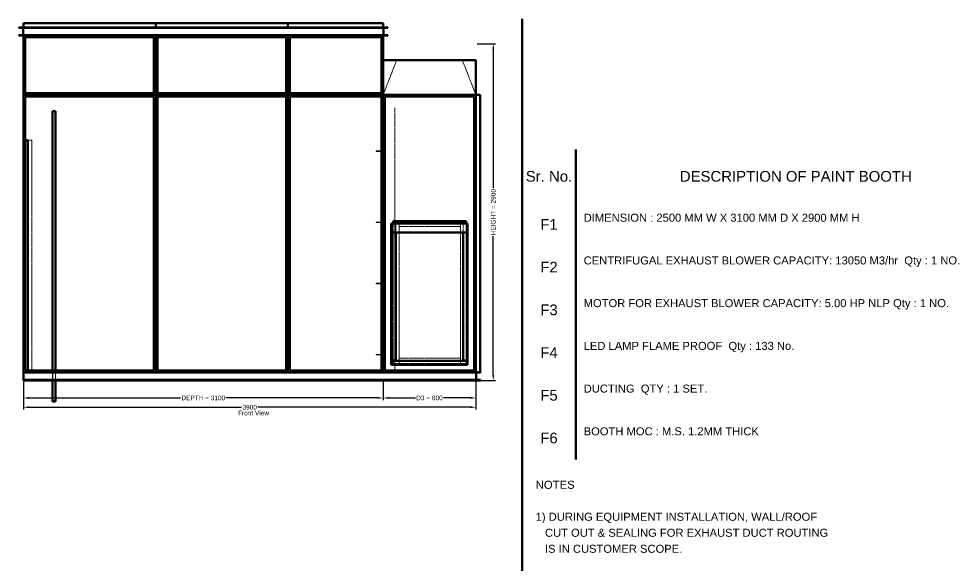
# Model space of a CAD drawing. Header units: millimetres. Extents: x 909 to 14018, y 345 to 10005.
# Drawn here: x 5424 to 13529, y 5298 to 10005 of the extents above; entities that cross this region are included whole.
import ezdxf
from ezdxf.enums import TextEntityAlignment as Align

# ---------------------------------------------------------------- set-up
doc = ezdxf.new("R2010")
doc.units = ezdxf.units.MM
doc.linetypes.add('Hidden', pattern=[15, 5, -3, 5, -2])
for name, color, linetype, lineweight in [('Default', 7, 'Continuous', 50), ('Edges', 7, 'Hidden', 15), ('HiddenEdges', 2, 'Hidden', 15), ('HiddenSilhouettes', 2, 'Hidden', 15), ('HiddenWires', 7, 'Hidden', 15), ('Silhouettes', 7, 'Continuous', 50)]:
    doc.layers.add(name, color=color, linetype=linetype, lineweight=lineweight)
doc.layers.add('Dimension', color=7, linetype='Continuous', lineweight=50, true_color=0x6495ed)
doc.styles.add('Default', font='arial.ttf')
doc.dimstyles.get("Standard").update_dxf_attribs({"dimtxt": 0.18, "dimasz": 0.18, "dimexe": 0.18, "dimexo": 0.0625, "dimgap": 0.09, "dimtad": 0, "dimtih": 1, "dimtoh": 1, "dimdec": 4, "dimzin": 0, "dimdsep": 46, "dimtxsty": 'Standard', "dimcen": 0.09, "dimadec": 0, "dimazin": 0, "dimtfac": 1, "dimtdec": 4, "dimtofl": 0, "dimtmove": 0, "dimatfit": 3, "dimfxl": 1, "dimtolj": 1, "dimtzin": 0, "dimarcsym": 0})

# ---------------------------------------------------------------- blocks, each defined once
blk = doc.blocks.new('Front')
at = {"layer": 'Edges'}
blk.add_lwpolyline([(1832.8, 1310.4), (1949.5, 1011.6)], dxfattribs=at)
blk.add_polyline3d([(1150.5, 1011.6, 0), (1267.2, 1310.4, 0)], dxfattribs=at)
at = {"layer": 'HiddenEdges'}
blk.add_lwpolyline([(1150, 1010.4), (1150.5, 1011.6)], dxfattribs=at)
for points in [[(-1948.8, 1591.6, 0), (-1948.8, 1628.4, 0)], [(-1948.8, 1628.4, 0), (-811.2, 1628.4, 0)], [(-1935, 1628.4, 0), (-1935, 1629.6, 0)], [(-825, 1628.4, 0), (-825, 1629.6, 0)], [(-811.2, 1591.6, 0), (-811.2, 1628.4, 0)], [(-808.8, 1591.6, 0), (-808.8, 1628.4, 0)], [(-808.8, 1628.4, 0), (328.8, 1628.4, 0)], [(-795, 1628.4, 0), (-795, 1629.6, 0)], [(315, 1628.4, 0), (315, 1629.6, 0)], [(328.8, 1591.6, 0), (328.8, 1628.4, 0)], [(331.2, 1628.4, 0), (1148.8, 1628.4, 0)], [(331.2, 1591.6, 0), (331.2, 1628.4, 0)], [(345, 1628.4, 0), (345, 1629.6, 0)], [(1135, 1628.4, 0), (1135, 1629.6, 0)], [(1148.8, 1591.6, 0), (1148.8, 1628.4, 0)], [(-1950, 1521.6, 0), (-1950, 1591.6, 0)], [(1150, 1521.6, 0), (1150, 1591.6, 0)], [(-1948.8, 1012.8, 0), (-1948.8, 1520.4, 0)], [(-1948.8, 1520.4, 0), (-811.2, 1520.4, 0)], [(-811.2, 1012.8, 0), (-811.2, 1520.4, 0)], [(-808.8, 1520.4, 0), (328.8, 1520.4, 0)], [(-808.8, 1012.8, 0), (-808.8, 1520.4, 0)], [(328.8, 1012.8, 0), (328.8, 1520.4, 0)], [(331.2, 1012.8, 0), (331.2, 1520.4, 0)], [(331.2, 1520.4, 0), (1148.8, 1520.4, 0)], [(1148.8, 1012.8, 0), (1148.8, 1520.4, 0)], [(-1948.8, 1012.8, 0), (-811.2, 1012.8, 0)], [(-1948.8, -1377.2, 0), (-1948.8, 1010.4, 0)], [(-1948.8, 1010.4, 0), (-811.2, 1010.4, 0)], [(-811.2, -1377.2, 0), (-811.2, 1010.4, 0)], [(-808.8, 1012.8, 0), (328.8, 1012.8, 0)], [(-808.8, -1377.2, 0), (-808.8, 1010.4, 0)], [(-808.8, 1010.4, 0), (328.8, 1010.4, 0)], [(328.8, -1377.2, 0), (328.8, 1010.4, 0)], [(331.2, 1012.8, 0), (1148.8, 1012.8, 0)], [(331.2, -1377.2, 0), (331.2, 1010.4, 0)], [(331.2, 1010.4, 0), (1148.8, 1010.4, 0)], [(1148.8, -1377.2, 0), (1148.8, 1010.4, 0)], [(1151.2, -1377.2, 0), (1151.2, 1010.4, 0)], [(1151.2, 1010.4, 0), (1948.8, 1010.4, 0)], [(1948.8, -1377.2, 0), (1948.8, 1010.4, 0)], [(1949.5, 1011.6, 0), (1950, 1010.4, 0)], [(1950, 974.8, 0), (1951.2, 974.8, 0)], [(1951.2, -1377.2, 0), (1951.2, 1010.4, 0)], [(1951.2, 1010.4, 0), (1986.8, 1010.4, 0)], [(1130, -239.6, 0), (1130, 900.4, 0)], [(1168.8, -239.6, 0), (1168.8, 900.4, 0)], [(1170, -239.6, 0), (1170, 900.4, 0)], [(-1700, 845.4, 0), (-1697, 845.4, 0)], [(-1697, -1626.6, 0), (-1697, 867.4, 0)], [(-1697, 867.4, 0), (-1675, 867.4, 0)], [(-1950, 584.8, 0), (-1948.8, 584.8, 0)], [(-1948.8, 620.4, 0), (-1913.2, 620.4, 0)], [(-1913.2, 584.8, 0), (-1912, 584.8, 0)], [(-1912, -1377.2, 0), (-1912, 620.4, 0)], [(-1912, 620.4, 0), (-1876.4, 620.4, 0)], [(-1950, 527.1, 0), (-1948.8, 527.1, 0)], [(-1950, 518.7, 0), (-1948.8, 518.7, 0)], [(-1913.2, 527.1, 0), (-1912, 527.1, 0)], [(-1913.2, 518.7, 0), (-1912, 518.7, 0)], [(-1950, 377.1, 0), (-1948.8, 377.1, 0)], [(-1950, 368.7, 0), (-1948.8, 368.7, 0)], [(-1913.2, 377.1, 0), (-1912, 377.1, 0)], [(-1913.2, 368.7, 0), (-1912, 368.7, 0)], [(-1950, 227.1, 0), (-1948.8, 227.1, 0)], [(-1950, 218.7, 0), (-1948.8, 218.7, 0)], [(-1913.2, 227.1, 0), (-1912, 227.1, 0)], [(-1913.2, 218.7, 0), (-1912, 218.7, 0)], [(-1950, 77.1, 0), (-1948.8, 77.1, 0)], [(-1950, 68.7, 0), (-1948.8, 68.7, 0)], [(-1913.2, 77.1, 0), (-1912, 77.1, 0)], [(-1913.2, 68.7, 0), (-1912, 68.7, 0)], [(-1950, -72.9, 0), (-1948.8, -72.9, 0)], [(-1913.2, -72.9, 0), (-1912, -72.9, 0)], [(-1950, -81.3, 0), (-1948.8, -81.3, 0)], [(-1913.2, -81.3, 0), (-1912, -81.3, 0)], [(1222, -99.6, 0), (1878, -99.6, 0)], [(-1950, -222.9, 0), (-1948.8, -222.9, 0)], [(-1950, -231.3, 0), (-1948.8, -231.3, 0)], [(-1913.2, -222.9, 0), (-1912, -222.9, 0)], [(-1913.2, -231.3, 0), (-1912, -231.3, 0)], [(1130, -1379.6, 0), (1130, -239.6, 0)], [(1170, -1379.6, 0), (1170, -239.6, 0)], [(-1950, -372.9, 0), (-1948.8, -372.9, 0)], [(-1950, -373.6, 0), (-1948.8, -373.6, 0)], [(-1950, -380.6, 0), (-1948.8, -380.6, 0)], [(-1950, -381.3, 0), (-1948.8, -381.3, 0)], [(-1913.2, -372.9, 0), (-1912, -372.9, 0)], [(-1913.2, -373.6, 0), (-1912, -373.6, 0)], [(-1913.2, -380.6, 0), (-1912, -380.6, 0)], [(-1913.2, -381.3, 0), (-1912, -381.3, 0)], [(-1950, -522.9, 0), (-1948.8, -522.9, 0)], [(-1950, -523.6, 0), (-1948.8, -523.6, 0)], [(-1950, -530.6, 0), (-1948.8, -530.6, 0)], [(-1950, -531.3, 0), (-1948.8, -531.3, 0)], [(-1913.2, -522.9, 0), (-1912, -522.9, 0)], [(-1913.2, -523.6, 0), (-1912, -523.6, 0)], [(-1913.2, -530.6, 0), (-1912, -530.6, 0)], [(-1913.2, -531.3, 0), (-1912, -531.3, 0)], [(-1950, -672.9, 0), (-1948.8, -672.9, 0)], [(-1950, -673.6, 0), (-1948.8, -673.6, 0)], [(-1950, -680.6, 0), (-1948.8, -680.6, 0)], [(-1950, -681.3, 0), (-1948.8, -681.3, 0)], [(-1913.2, -672.9, 0), (-1912, -672.9, 0)], [(-1913.2, -673.6, 0), (-1912, -673.6, 0)], [(-1913.2, -680.6, 0), (-1912, -680.6, 0)], [(-1913.2, -681.3, 0), (-1912, -681.3, 0)], [(-1950, -822.9, 0), (-1948.8, -822.9, 0)], [(-1950, -823.6, 0), (-1948.8, -823.6, 0)], [(-1950, -830.6, 0), (-1948.8, -830.6, 0)], [(-1950, -831.3, 0), (-1948.8, -831.3, 0)], [(-1913.2, -822.9, 0), (-1912, -822.9, 0)], [(-1913.2, -823.6, 0), (-1912, -823.6, 0)], [(-1913.2, -830.6, 0), (-1912, -830.6, 0)], [(-1913.2, -831.3, 0), (-1912, -831.3, 0)], [(-1950, -972.9, 0), (-1948.8, -972.9, 0)], [(-1950, -973.6, 0), (-1948.8, -973.6, 0)], [(-1950, -981.3, 0), (-1948.8, -981.3, 0)], [(-1913.2, -972.9, 0), (-1912, -972.9, 0)], [(-1913.2, -973.6, 0), (-1912, -973.6, 0)], [(-1913.2, -981.3, 0), (-1912, -981.3, 0)], [(-1950, -1122.9, 0), (-1948.8, -1122.9, 0)], [(-1950, -1123.6, 0), (-1948.8, -1123.6, 0)], [(-1950, -1130.6, 0), (-1948.8, -1130.6, 0)], [(-1913.2, -1122.9, 0), (-1912, -1122.9, 0)], [(-1913.2, -1123.6, 0), (-1912, -1123.6, 0)], [(-1913.2, -1130.6, 0), (-1912, -1130.6, 0)], [(-1950, -1273.6, 0), (-1948.8, -1273.6, 0)], [(-1950, -1280.6, 0), (-1948.8, -1280.6, 0)], [(-1913.2, -1273.6, 0), (-1912, -1273.6, 0)], [(-1913.2, -1280.6, 0), (-1912, -1280.6, 0)], [(-1950, -1322.9, 0), (-1948.8, -1322.9, 0)], [(-1950, -1323.6, 0), (-1948.8, -1323.6, 0)], [(-1950, -1330.6, 0), (-1948.8, -1330.6, 0)], [(-1950, -1331.3, 0), (-1948.8, -1331.3, 0)], [(-1950, -1341.6, 0), (-1948.8, -1341.6, 0)], [(-1948.8, -1377.2, 0), (-811.2, -1377.2, 0)], [(-1913.2, -1322.9, 0), (-1912, -1322.9, 0)], [(-1913.2, -1323.6, 0), (-1912, -1323.6, 0)], [(-1913.2, -1330.6, 0), (-1912, -1330.6, 0)], [(-1913.2, -1331.3, 0), (-1912, -1331.3, 0)], [(-1913.2, -1341.6, 0), (-1912, -1341.6, 0)], [(-808.8, -1377.2, 0), (328.8, -1377.2, 0)], [(331.2, -1377.2, 0), (1148.8, -1377.2, 0)], [(1151.2, -1377.2, 0), (1948.8, -1377.2, 0)], [(1222, -1312.8, 0), (1878, -1312.8, 0)], [(1950, -1341.6, 0), (1951.2, -1341.6, 0)], [(1951.2, -1377.2, 0), (1986.8, -1377.2, 0)], [(-1950, -1448.4, 0), (-1950, -1378.4, 0)], [(1950, -1448.4, 0), (1950, -1378.4, 0)], [(-1700, -1604.6, 0), (-1697, -1604.6, 0)], [(-1697, -1626.6, 0), (-1675, -1626.6, 0)]]:
    blk.add_polyline3d(points, dxfattribs=at)
at = {"layer": 'HiddenSilhouettes'}
for points in [[(-1953, 1588.6, 0)], [(1153, 1588.6, 0)], [(1876.4, -175.6, 0)], [(1876.4, -1278, 0)], [(1953, -1381.4, 0)]]:
    blk.add_polyline3d(points, close=True, dxfattribs=at)
for points in [[(-1950, 1521.6, 0), (-1950, 1521.6, 0)], [(-1950, 1010.4, 0), (-1950, 1520.4, 0)], [(-1950, 1520.4, 0), (-810, 1520.4, 0)], [(-810, 1521.6, 0), (-810, 1521.6, 0)], [(-810, 1520.4, 0), (330, 1520.4, 0)], [(330, 1521.6, 0), (330, 1521.6, 0)], [(330, 1520.4, 0), (1150, 1520.4, 0)], [(1150, 1521.6, 0), (1150, 1521.6, 0)], [(330, 1011.6, 0), (330, 1222.2, 0)], [(-1950, 1010.4, 0), (-810, 1010.4, 0)], [(-810, 1010.4, 0), (330, 1010.4, 0)], [(330, 1010.4, 0), (1150, 1010.4, 0)], [(1150, 1010.4, 0), (1150, 1011.6, 0)], [(1150, 1010.4, 0), (1950, 1010.4, 0)], [(1950, 1010.4, 0), (1950, 1011.6, 0)], [(1130, 900.4, 0), (1150, 900.4, 0)], [(1131.2, -239.6, 0), (1131.2, 900.4, 0)], [(1150, 900.4, 0), (1170, 900.4, 0)], [(-1950, 621.6, 0), (-1935, 621.6, 0)], [(-1913.2, 621.6, 0), (-1876.4, 621.6, 0)], [(-1876.4, -1378.4, 0), (-1876.4, 621.6, 0)], [(-1950, 527.4, 0), (-1948.8, 527.4, 0)], [(-1950, 518.4, 0), (-1948.8, 518.4, 0)], [(-1913.2, 527.4, 0), (-1912, 527.4, 0)], [(-1913.2, 518.4, 0), (-1912, 518.4, 0)], [(1090, 522.4, 0), (1090, 527.4, 0)], [(1090, 527.4, 0), (1130, 527.4, 0)], [(1090, 522.4, 0), (1130, 522.4, 0)], [(1130, 522.4, 0), (1130, 527.4, 0)], [(-1950, 377.4, 0), (-1948.8, 377.4, 0)], [(-1950, 368.4, 0), (-1948.8, 368.4, 0)], [(-1913.2, 377.4, 0), (-1912, 377.4, 0)], [(-1913.2, 368.4, 0), (-1912, 368.4, 0)], [(-1950, 227.4, 0), (-1948.8, 227.4, 0)], [(-1950, 218.4, 0), (-1948.8, 218.4, 0)], [(-1913.2, 227.4, 0), (-1912, 227.4, 0)], [(-1913.2, 218.4, 0), (-1912, 218.4, 0)], [(-1950, 77.4, 0), (-1948.8, 77.4, 0)], [(-1950, 68.4, 0), (-1948.8, 68.4, 0)], [(-1913.2, 77.4, 0), (-1912, 77.4, 0)], [(-1913.2, 68.4, 0), (-1912, 68.4, 0)], [(-1950, -72.6, 0), (-1948.8, -72.6, 0)], [(-1913.2, -72.6, 0), (-1912, -72.6, 0)], [(-1950, -81.6, 0), (-1948.8, -81.6, 0)], [(-1913.2, -81.6, 0), (-1912, -81.6, 0)], [(1090, -89.6, 0), (1090, -84.6, 0)], [(1090, -84.6, 0), (1130, -84.6, 0)], [(1090, -89.6, 0), (1130, -89.6, 0)], [(1105, -89.6, 0), (1105, -84.6, 0)], [(1115, -89.6, 0), (1115, -84.6, 0)], [(1130, -89.6, 0), (1130, -84.6, 0)], [(1237.5, -174, 0), (1237.5, -98, 0)], [(1260, -174, 0), (1260, -99.6, 0)], [(1287.5, -1302.1, 0), (1287.5, -98, 0)], [(1287.5, -122.1, 0), (1817.5, -122.1, 0)], [(1817.5, -1302.1, 0), (1817.5, -98, 0)], [(1840, -174, 0), (1840, -99.6, 0)], [(1867.5, -174, 0), (1867.5, -98, 0)], [(-1950, -222.6, 0), (-1948.8, -222.6, 0)], [(-1950, -231.6, 0), (-1948.8, -231.6, 0)], [(-1913.2, -222.6, 0), (-1912, -222.6, 0)], [(-1913.2, -231.6, 0), (-1912, -231.6, 0)], [(1130, -239.6, 0), (1150, -239.6, 0)], [(1131.2, -1379.6, 0), (1131.2, -239.6, 0)], [(1150, -239.6, 0), (1170, -239.6, 0)], [(1168.8, -1379.6, 0), (1168.8, -239.6, 0)], [(1237.5, -1278, 0), (1237.5, -175.6, 0)], [(1867.5, -1278, 0), (1867.5, -175.6, 0)], [(-1950, -372.6, 0), (-1948.8, -372.6, 0)], [(-1950, -381.6, 0), (-1948.8, -381.6, 0)], [(-1913.2, -372.6, 0), (-1912, -372.6, 0)], [(-1913.2, -381.6, 0), (-1912, -381.6, 0)], [(-1950, -522.6, 0), (-1948.8, -522.6, 0)], [(-1950, -531.6, 0), (-1948.8, -531.6, 0)], [(-1913.2, -522.6, 0), (-1912, -522.6, 0)], [(-1913.2, -531.6, 0), (-1912, -531.6, 0)], [(1090, -617.6, 0), (1090, -612.6, 0)], [(1090, -612.6, 0), (1130, -612.6, 0)], [(1090, -617.6, 0), (1130, -617.6, 0)], [(1130, -617.6, 0), (1130, -612.6, 0)], [(-1950, -672.6, 0), (-1948.8, -672.6, 0)], [(-1950, -681.6, 0), (-1948.8, -681.6, 0)], [(-1913.2, -672.6, 0), (-1912, -672.6, 0)], [(-1913.2, -681.6, 0), (-1912, -681.6, 0)], [(-1950, -822.6, 0), (-1948.8, -822.6, 0)], [(-1950, -831.6, 0), (-1948.8, -831.6, 0)], [(-1913.2, -822.6, 0), (-1912, -822.6, 0)], [(-1913.2, -831.6, 0), (-1912, -831.6, 0)], [(330, -1379.6, 0), (330, -814.8, 0)], [(-1950, -972.6, 0), (-1948.8, -972.6, 0)], [(-1913.2, -972.6, 0), (-1912, -972.6, 0)], [(-1950, -981.6, 0), (-1948.8, -981.6, 0)], [(-1913.2, -981.6, 0), (-1912, -981.6, 0)], [(-1950, -1122.6, 0), (-1948.8, -1122.6, 0)], [(-1950, -1131.6, 0), (-1948.8, -1131.6, 0)], [(-1913.2, -1122.6, 0), (-1912, -1122.6, 0)], [(-1913.2, -1131.6, 0), (-1912, -1131.6, 0)], [(-1950, -1379.6, 0), (-1950, -1222.2, 0)], [(-1950, -1272.6, 0), (-1948.8, -1272.6, 0)], [(-1950, -1281.6, 0), (-1948.8, -1281.6, 0)], [(-1913.2, -1272.6, 0), (-1912, -1272.6, 0)], [(-1913.2, -1281.6, 0), (-1912, -1281.6, 0)], [(1090, -1229.6, 0), (1090, -1224.6, 0)], [(1090, -1224.6, 0), (1130, -1224.6, 0)], [(1090, -1229.6, 0), (1130, -1229.6, 0)], [(1105, -1229.6, 0), (1105, -1224.6, 0)], [(1115, -1229.6, 0), (1115, -1224.6, 0)], [(1130, -1229.6, 0), (1130, -1224.6, 0)], [(1237.5, -1302.1, 0), (1237.5, -1279.6, 0)], [(1287.5, -1257.1, 0), (1817.5, -1257.1, 0)], [(1867.5, -1302.1, 0), (1867.5, -1279.6, 0)], [(-1950, -1322.6, 0), (-1948.8, -1322.6, 0)], [(-1950, -1331.6, 0), (-1948.8, -1331.6, 0)], [(-1913.2, -1322.6, 0), (-1912, -1322.6, 0)], [(-1913.2, -1331.6, 0), (-1912, -1331.6, 0)], [(-1913.2, -1378.4, 0), (-1913.2, -1363.4, 0)], [(-1700, -1448.4, 0), (-1700, -1363.4, 0)], [(-1675, -1448.4, 0), (-1675, -1363.4, 0)], [(1150, -1379.6, 0), (1150, -1324.1, 0)], [(1237.5, -1302.1, 0), (1287.5, -1302.1, 0)], [(1287.5, -1302.1, 0), (1817.5, -1302.1, 0)], [(1817.5, -1302.1, 0), (1867.5, -1302.1, 0)], [(-1950, -1379.6, 0), (-810, -1379.6, 0)], [(-810, -1379.6, 0), (-810, -1378.4, 0)], [(-810, -1379.6, 0), (330, -1379.6, 0)], [(330, -1379.6, 0), (1150, -1379.6, 0)], [(1150, -1379.6, 0), (1950, -1379.6, 0)], [(1950, -1379.6, 0), (1950, -1378.4, 0)]]:
    blk.add_polyline3d(points, dxfattribs=at)
at = {"layer": 'HiddenWires'}
for points in [[(1250, -239.6, 0), (1250, 900.4, 0)], [(1250, -1379.6, 0), (1250, -239.6, 0)]]:
    blk.add_polyline3d(points, dxfattribs=at)
at = {"layer": 'Silhouettes'}
blk.add_lwpolyline([(-1950, 1591.6), (-1950, 1629.6)], dxfattribs=at)
for points in [[(-1950, 1629.6, 0), (-810, 1629.6, 0)], [(-810, 1591.6, 0), (-810, 1629.6, 0)], [(-810, 1629.6, 0), (330, 1629.6, 0)], [(330, 1629.6, 0), (1150, 1629.6, 0)], [(330, 1591.6, 0), (330, 1629.6, 0)], [(1150, 1591.6, 0), (1150, 1629.6, 0)], [(-1990, 1588.6, 0), (-1990, 1591.6, 0)], [(-1990, 1591.6, 0), (1190, 1591.6, 0)], [(-1990, 1588.6, 0), (1190, 1588.6, 0)], [(-1953, 1524.6, 0), (-1953, 1588.6, 0)], [(1153, 1524.6, 0), (1153, 1588.6, 0)], [(1190, 1588.6, 0), (1190, 1591.6, 0)], [(-1990, 1521.6, 0), (-1990, 1524.6, 0)], [(-1990, 1524.6, 0), (1190, 1524.6, 0)], [(-1990, 1521.6, 0), (1190, 1521.6, 0)], [(-1950, 1011.6, 0), (-1950, 1521.6, 0)], [(-1935, 1506.6, 0), (-825, 1506.6, 0)], [(-1935, 1026.6, 0), (-1935, 1506.6, 0)], [(-825, 1026.6, 0), (-825, 1506.6, 0)], [(-810, 1011.6, 0), (-810, 1521.6, 0)], [(-795, 1026.6, 0), (-795, 1506.6, 0)], [(-795, 1506.6, 0), (315, 1506.6, 0)], [(315, 1026.6, 0), (315, 1506.6, 0)], [(330, 1011.6, 0), (330, 1521.6, 0)], [(345, 1026.6, 0), (345, 1506.6, 0)], [(345, 1506.6, 0), (1135, 1506.6, 0)], [(1135, 1026.6, 0), (1135, 1506.6, 0)], [(1150, 1011.6, 0), (1150, 1521.6, 0)], [(1190, 1521.6, 0), (1190, 1524.6, 0)], [(1150, 1310.4, 0), (1267.2, 1310.4, 0)], [(1267.2, 1310.4, 0), (1832.8, 1310.4, 0)], [(1832.8, 1310.4, 0), (1950, 1310.4, 0)], [(1950, 1011.6, 0), (1950, 1310.4, 0)], [(-810, 1010.4, 0), (-810, 1222.2, 0)], [(1150, 1011.6, 0), (1150, 1222.2, 0)], [(-1950, 1011.6, 0), (-810, 1011.6, 0)], [(-1950, -1378.4, 0), (-1950, 1011.6, 0)], [(-1950, 1011.6, 0), (-1950, 1011.6, 0)], [(-1935, 1026.6, 0), (-825, 1026.6, 0)], [(-1935, -1363.4, 0), (-1935, 996.6, 0)], [(-1935, 996.6, 0), (-825, 996.6, 0)], [(-825, -1363.4, 0), (-825, 996.6, 0)], [(-810, -1378.4, 0), (-810, 1011.6, 0)], [(-810, 1011.6, 0), (330, 1011.6, 0)], [(-810, 1011.6, 0), (-810, 1011.6, 0)], [(-795, 1026.6, 0), (315, 1026.6, 0)], [(-795, 996.6, 0), (315, 996.6, 0)], [(-795, -1363.4, 0), (-795, 996.6, 0)], [(315, -1363.4, 0), (315, 996.6, 0)], [(330, -1378.4, 0), (330, 1011.6, 0)], [(330, 1011.6, 0), (1150, 1011.6, 0)], [(330, 1010.4, 0), (330, 1011.6, 0)], [(345, 1026.6, 0), (1135, 1026.6, 0)], [(345, 996.6, 0), (1135, 996.6, 0)], [(345, -1363.4, 0), (345, 996.6, 0)], [(1135, -1363.4, 0), (1135, 996.6, 0)], [(1150, -1378.4, 0), (1150, 1011.6, 0)], [(1150, 1011.6, 0), (1950, 1011.6, 0)], [(1165, -1363.4, 0), (1165, 996.6, 0)], [(1165, 996.6, 0), (1935, 996.6, 0)], [(1935, -1363.4, 0), (1935, 996.6, 0)], [(1950, -1378.4, 0), (1950, 1011.6, 0)], [(1950, 1011.6, 0), (1986.8, 1011.6, 0)], [(1986.8, -1378.4, 0), (1986.8, 1011.6, 0)], [(-1700, -1363.4, 0), (-1700, 870.4, 0)], [(-1700, 870.4, 0), (-1675, 870.4, 0)], [(-1675, -1363.4, 0), (-1675, 870.4, 0)], [(-1935, 621.6, 0), (-1913.2, 621.6, 0)], [(-1913.2, -1363.4, 0), (-1913.2, 621.6, 0)], [(1237.5, -98, 0), (1237.5, -77.1, 0)], [(1237.5, -77.1, 0), (1287.5, -77.1, 0)], [(1287.5, -98, 0), (1287.5, -77.1, 0)], [(1287.5, -77.1, 0), (1817.5, -77.1, 0)], [(1817.5, -77.1, 0), (1867.5, -77.1, 0)], [(1817.5, -98, 0), (1817.5, -77.1, 0)], [(1867.5, -98, 0), (1867.5, -77.1, 0)], [(1220.4, -1314.4, 0), (1220.4, -98, 0)], [(1220.4, -98, 0), (1222, -98, 0)], [(1222, -1314.4, 0), (1222, -98, 0)], [(1222, -98, 0), (1878, -98, 0)], [(1876.4, -1314.4, 0), (1876.4, -98, 0)], [(1878, -1314.4, 0), (1878, -98, 0)], [(1222, -174, 0), (1878, -174, 0)], [(1223.6, -1278, 0), (1223.6, -175.6, 0)], [(1223.6, -175.6, 0), (1258.4, -175.6, 0)], [(1237.5, -175.6, 0), (1237.5, -174, 0)], [(1258.4, -1278, 0), (1258.4, -175.6, 0)], [(1260, -1279.6, 0), (1260, -174, 0)], [(1840, -1279.6, 0), (1840, -174, 0)], [(1841.6, -175.6, 0), (1876.4, -175.6, 0)], [(1841.6, -1278, 0), (1841.6, -175.6, 0)], [(1867.5, -175.6, 0), (1867.5, -174, 0)], [(-810, -1378.4, 0), (-810, -814.8, 0)], [(1222, -1279.6, 0), (1878, -1279.6, 0)], [(1223.6, -1278, 0), (1258.4, -1278, 0)], [(1237.5, -1279.6, 0), (1237.5, -1278, 0)], [(1841.6, -1278, 0), (1876.4, -1278, 0)], [(1867.5, -1279.6, 0), (1867.5, -1278, 0)], [(1950, -1378.4, 0), (1950, -1222.2, 0)], [(-1935, -1363.4, 0), (-825, -1363.4, 0)], [(-795, -1363.4, 0), (315, -1363.4, 0)], [(345, -1363.4, 0), (1135, -1363.4, 0)], [(1165, -1363.4, 0), (1935, -1363.4, 0)], [(1220.4, -1314.4, 0), (1222, -1314.4, 0)], [(1222, -1314.4, 0), (1878, -1314.4, 0)], [(-1950, -1381.4, 0), (-1950, -1378.4, 0)], [(-1950, -1378.4, 0), (1990, -1378.4, 0)], [(-1950, -1445.4, 0), (-1950, -1381.4, 0)], [(-1950, -1381.4, 0), (1990, -1381.4, 0)], [(-1950, -1445.4, 0), (1990, -1445.4, 0)], [(-1950, -1448.4, 0), (-1950, -1445.4, 0)], [(-1950, -1448.4, 0), (1990, -1448.4, 0)], [(-1700, -1629.6, 0), (-1700, -1448.4, 0)], [(-1675, -1629.6, 0), (-1675, -1448.4, 0)], [(1953, -1445.4, 0), (1953, -1381.4, 0)], [(1990, -1381.4, 0), (1990, -1378.4, 0)], [(1990, -1448.4, 0), (1990, -1445.4, 0)], [(-1700, -1629.6, 0), (-1675, -1629.6, 0)]]:
    blk.add_polyline3d(points, dxfattribs=at)
for points in [[(-810, 1520.4, 0)], [(1150, 1520.4, 0)], [(-810, 1010.4, 0)], [(330, 1010.4, 0)], [(1950, 1010.4, 0)]]:
    blk.add_polyline3d(points, close=True, dxfattribs=at)
blk = doc.blocks.new('*D9')
at = {"layer": 'Defpoints', "color": 0}
for p in [(5463.5, 6889), (8563.5, 6889), (8563.5, 6739)]:
    blk.add_point(p, dxfattribs=at)
at = {"layer": 'Dimension', "color": 0, "lineweight": -2}
for p, q in [((5463.5, 6879), (5463.5, 6719)), ((8563.5, 6879), (8563.5, 6719)), ((5511.5, 6739), (6818.3, 6739)), ((8515.5, 6739), (7208.7, 6739))]:
    blk.add_line(p, q, dxfattribs=at)
at = {"layer": 'Dimension', "color": 0}
for points in [[(5511.5, 6747), (5511.5, 6731), (5463.5, 6739)], [(8515.5, 6731), (8515.5, 6747), (8563.5, 6739)]]:
    blk.add_solid(points, dxfattribs=at)
at = {"layer": 'Dimension', "color": 0, "insert": (7013.5, 6739), "char_height": 40, "attachment_point": 5, "style": 'Default'}
blk.add_mtext('\\A1;DEPTH = 3100', dxfattribs=at)
blk = doc.blocks.new('*D10')
at = {"layer": 'Defpoints', "color": 0}
for p in [(8563.5, 6889), (9363.5, 6889), (9363.5, 6739)]:
    blk.add_point(p, dxfattribs=at)
at = {"layer": 'Dimension', "color": 0, "lineweight": -2}
for p, q in [((8563.5, 6879), (8563.5, 6719)), ((9363.5, 6879), (9363.5, 6719)), ((8611.5, 6739), (8842.8, 6739)), ((9315.5, 6739), (9084.2, 6739))]:
    blk.add_line(p, q, dxfattribs=at)
at = {"layer": 'Dimension', "color": 0}
for points in [[(8611.5, 6747), (8611.5, 6731), (8563.5, 6739)], [(9315.5, 6731), (9315.5, 6747), (9363.5, 6739)]]:
    blk.add_solid(points, dxfattribs=at)
at = {"layer": 'Dimension', "color": 0, "insert": (8963.5, 6739), "char_height": 40, "attachment_point": 5, "style": 'Default'}
blk.add_mtext('\\A1;D3 = 800', dxfattribs=at)
blk = doc.blocks.new('*D11')
at = {"layer": 'Defpoints', "color": 0}
for p in [(5463.5, 6889), (9363.5, 6889), (9363.5, 6659)]:
    blk.add_point(p, dxfattribs=at)
at = {"layer": 'Dimension', "color": 0, "lineweight": -2}
for p, q in [((5463.5, 6879), (5463.5, 6639)), ((9363.5, 6879), (9363.5, 6639)), ((5511.5, 6659), (7343.9, 6659)), ((9315.5, 6659), (7483.1, 6659))]:
    blk.add_line(p, q, dxfattribs=at)
at = {"layer": 'Dimension', "color": 0}
for points in [[(5511.5, 6667), (5511.5, 6651), (5463.5, 6659)], [(9315.5, 6651), (9315.5, 6667), (9363.5, 6659)]]:
    blk.add_solid(points, dxfattribs=at)
at = {"layer": 'Dimension', "color": 0, "insert": (7413.5, 6659), "char_height": 40, "attachment_point": 5, "style": 'Default'}
blk.add_mtext('\\A1;3900', dxfattribs=at)
blk = doc.blocks.new('*D12')
at = {"layer": 'Defpoints', "color": 0}
for p in [(9363.5, 9789), (9513.5, 9789), (9363.5, 6889)]:
    blk.add_point(p, dxfattribs=at)
at = {"layer": 'Dimension', "color": 0, "lineweight": -2}
for p, q in [((9373.5, 9789), (9533.5, 9789)), ((9513.5, 9741), (9513.5, 8545)), ((9513.5, 6937), (9513.5, 8133)), ((9373.5, 6889), (9533.5, 6889))]:
    blk.add_line(p, q, dxfattribs=at)
at = {"layer": 'Dimension', "color": 0}
for points in [[(9521.5, 9741), (9505.5, 9741), (9513.5, 9789)], [(9505.5, 6937), (9521.5, 6937), (9513.5, 6889)]]:
    blk.add_solid(points, dxfattribs=at)
at = {"layer": 'Dimension', "color": 0, "insert": (9513.5, 8339), "char_height": 40, "attachment_point": 5, "rotation": 90, "style": 'Default'}
blk.add_mtext('\\A1;HEIGHT = 2900', dxfattribs=at)

msp = doc.modelspace()

# ---------------------------------------------------------------- linework, layer by layer
at = {"layer": 'Default'}
for p, q in [((9763.5, 10005), (9763.5, 1840)), ((10223.5, 8878), (10223.5, 8418)), ((10223.5, 8878), (10223.5, 6210))]:
    msp.add_line(p, q, dxfattribs=at)

# ---------------------------------------------------------------- block references
msp.add_blockref('Front', (7413.5, 8339), dxfattribs=at)

# ---------------------------------------------------------------- texts
at = {"layer": 'Default', "style": 'Default'}
for s, p in [('Sr. No.', (9993.5, 8648)), ('DESCRIPTION OF PAINT BOOTH', (12121, 8648)), ('F1', (9993.5, 8234)), ('F2', (9993.5, 7866)), ('F3', (9993.5, 7498)), ('F4', (9993.5, 7130)), ('F5', (9993.5, 6762)), ('F6', (9993.5, 6394))]:
    msp.add_text(s, height=92, dxfattribs=at).set_placement(p, align=Align.MIDDLE_CENTER)
for s, height, p in [('DIMENSION : 2500 MM W X 3100 MM D X 2900 MM H', 69, (10292.5, 8326)), ('CENTRIFUGAL EXHAUST BLOWER CAPACITY: 13050 M3/hr  Qty : 1 NO.', 69, (10292.5, 7958)), ('MOTOR FOR EXHAUST BLOWER CAPACITY: 5.00 HP NLP Qty : 1 NO.', 69, (10292.5, 7590)), ('LED LAMP FLAME PROOF  Qty : 133 No.', 69, (10292.5, 7222)), ('DUCTING  QTY : 1 SET.', 69, (10292.5, 6854)), ('BOOTH MOC : M.S. 1.2MM THICK', 69, (10292.5, 6486)), ('NOTES', 70, (9878.5, 6026)), ('1) DURING EQUIPMENT INSTALLATION, WALL/ROOF', 69, (9878.5, 5750)), ('   CUT OUT & SEALING FOR EXHAUST DUCT ROUTING', 69, (9878.5, 5612)), ('   IS IN CUSTOMER SCOPE.', 69, (9878.5, 5474))]:
    msp.add_text(s, height=height, dxfattribs=at).set_placement(p, align=Align.TOP_LEFT)
at = {"layer": 'Dimension', "style": 'Default'}
msp.add_text('Front View', height=40, dxfattribs=at).set_placement((7313.5, 6589))

# ---------------------------------------------------------------- dimensions: what is measured, and where the dimension line sits
at = {"layer": 'Dimension'}
dim = msp.add_linear_dim(base=(9513.5, 9789), p1=(9363.5, 6889), p2=(9363.5, 9789), angle=90, text='HEIGHT = <>', dimstyle='Standard', override={"dimscale": 1, "dimtxt": 40, "dimasz": 48, "dimexe": 20, "dimexo": 10, "dimgap": 10, "dimtad": 0, "dimjust": 0, "dimtih": 0, "dimtoh": 0, "dimdec": 3, "dimlfac": 1, "dimzin": 8, "dimlunit": 2, "dimpost": '', "dimtxsty": 'Default', "dimsah": 0, "dimse1": 0, "dimse2": 0, "dimclrt": 0, "dimtol": 0, "dimlim": 0, "dimtp": 0, "dimtm": 0, "dimtfac": 1, "dimtdec": 3, "dimtix": 0, "dimtzin": 8}, dxfattribs=at)
dim.commit()
dim.dimension.update_dxf_attribs({"geometry": '*D12', "text_midpoint": (9513.5, 8339), "dimtype": 160})
for base, p1, p2, text, picture, middle in [((8563.5, 6739), (5463.5, 6889), (8563.5, 6889), 'DEPTH = <>', '*D9', (7013.5, 6739)), ((9363.5, 6739), (8563.5, 6889), (9363.5, 6889), 'D3 = <>', '*D10', (8963.5, 6739))]:
    dim = msp.add_linear_dim(base=base, p1=p1, p2=p2, text=text, dimstyle='Standard', override={"dimscale": 1, "dimtxt": 40, "dimasz": 48, "dimexe": 20, "dimexo": 10, "dimgap": 10, "dimtad": 0, "dimjust": 0, "dimtih": 0, "dimtoh": 0, "dimdec": 3, "dimlfac": 1, "dimzin": 8, "dimlunit": 2, "dimpost": '', "dimtxsty": 'Default', "dimsah": 0, "dimse1": 0, "dimse2": 0, "dimclrt": 0, "dimtol": 0, "dimlim": 0, "dimtp": 0, "dimtm": 0, "dimtfac": 1, "dimtdec": 3, "dimtix": 0, "dimtzin": 8}, dxfattribs=at)
    dim.commit()
    dim.dimension.update_dxf_attribs({"geometry": picture, "text_midpoint": middle, "dimtype": 160})
dim = msp.add_linear_dim(base=(9363.5, 6659), p1=(5463.5, 6889), p2=(9363.5, 6889), dimstyle='Standard', override={"dimscale": 1, "dimtxt": 40, "dimasz": 48, "dimexe": 20, "dimexo": 10, "dimgap": 10, "dimtad": 0, "dimjust": 0, "dimtih": 0, "dimtoh": 0, "dimdec": 3, "dimlfac": 1, "dimzin": 8, "dimlunit": 2, "dimpost": '', "dimtxsty": 'Default', "dimsah": 0, "dimse1": 0, "dimse2": 0, "dimclrt": 0, "dimtol": 0, "dimlim": 0, "dimtp": 0, "dimtm": 0, "dimtfac": 1, "dimtdec": 3, "dimtix": 0, "dimtzin": 8}, dxfattribs=at)
dim.commit()
dim.dimension.update_dxf_attribs({"geometry": '*D11', "text_midpoint": (7413.5, 6659), "dimtype": 160})

doc.saveas('drawing.dxf')
